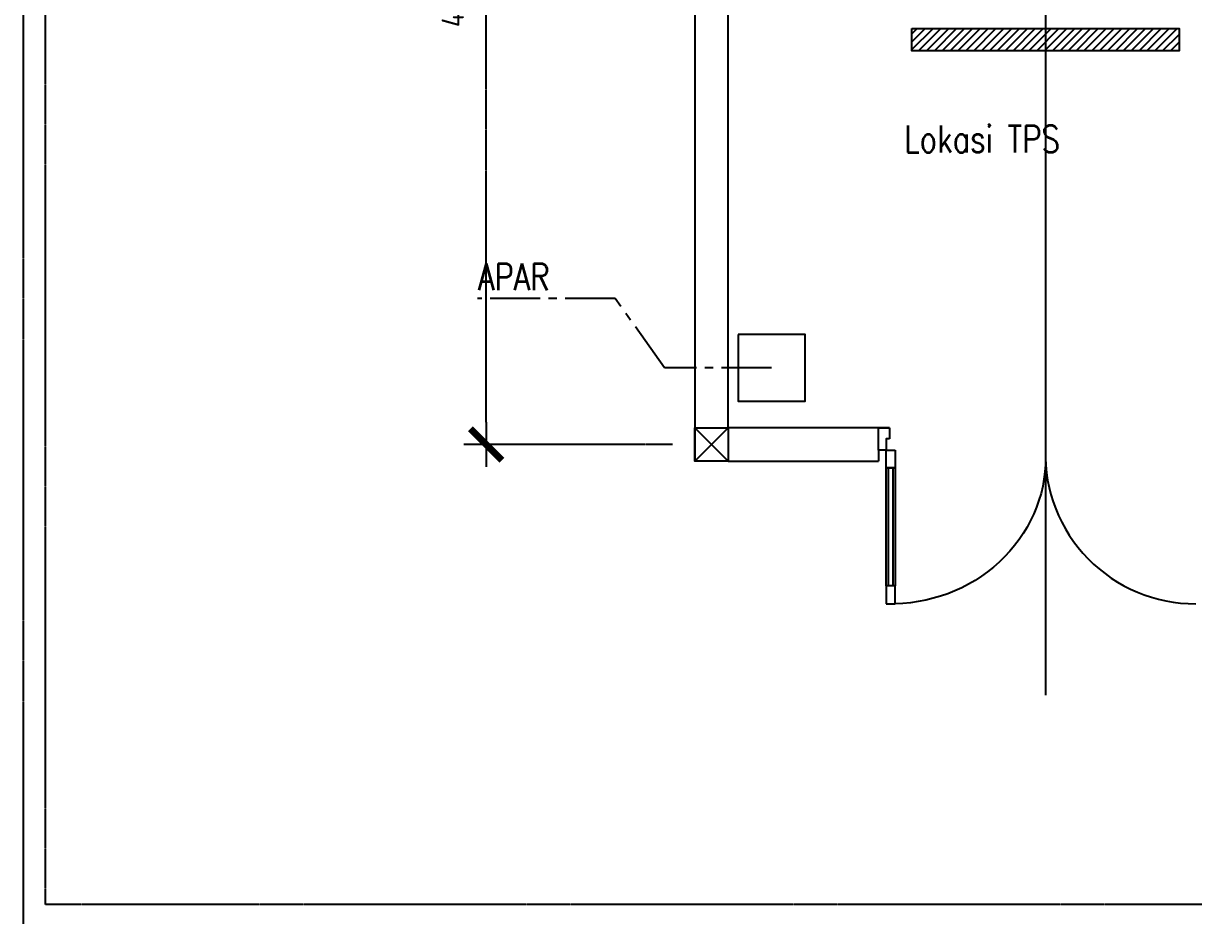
# Model space of a CAD drawing. Header units: millimetres. Extents: x 19989 to 114677, y -6335 to 49043.
# Drawn here: x 81993 to 87249, y 14955 to 18961 of the extents above; entities that cross this region are included whole.
import ezdxf

# ---------------------------------------------------------------- set-up
doc = ezdxf.new("R2010")
doc.units = ezdxf.units.MM
doc.header["$MEASUREMENT"] = 0
doc.linetypes.add('CENTER2', pattern=[1.125, 0.75, -0.125, 0.125, -0.125])
doc.layers.get('Defpoints').update_dxf_attribs({"lineweight": 0})
doc.layers.add('A-Door', color=150, linetype='Continuous')
doc.layers.add('A-Glaz', color=92, linetype='Continuous')
doc.styles.add('dD-RS', font='romans.shx', dxfattribs={"width": 0.8})
doc.styles.add('ISO9', font='iso9.shx')
doc.dimstyles.new('DIM100', dxfattribs={"dimscale": 100, "dimtxt": 1, "dimasz": 1, "dimexe": 1, "dimexo": 1, "dimgap": 1, "dimtad": 1, "dimdec": 0, "dimzin": 0, "dimdsep": 46, "dimtxsty": 'ISO9', "dimblk1": 'TICK', "dimblk2": 'TICK', "dimsah": 1, "dimcen": 0.09, "dimclrd": 15, "dimclre": 15, "dimclrt": 1, "dimadec": 0, "dimazin": 0, "dimtfac": 1, "dimtdec": 0, "dimtofl": 0, "dimtmove": 2, "dimatfit": 3, "dimldrblk": 'TICK', "dimfxl": 1, "dimtolj": 1, "dimtzin": 0, "dimarcsym": 0})

# ---------------------------------------------------------------- blocks, each defined once
blk = doc.blocks.new('TICK')
at = {"color": 2}
blk.add_line((-1, 0), (1, 0), dxfattribs=at)
at = {"color": 2, "const_width": 0.3, "flags": 128}
blk.add_lwpolyline([(-0.707, -0.707), (0.707, 0.707)], dxfattribs=at)
blk = doc.blocks.new('*D21')
at = {"color": 15, "linetype": 'CENTER2', "lineweight": -2, "transparency": 16777216}
for p, q in [((84909.1, 21070), (83972, 21070)), ((84072, 17170), (84072, 20970)), ((84909.1, 17070), (83972, 17070))]:
    blk.add_line(p, q, dxfattribs=at)
at = {"layer": 'Defpoints', "color": 0, "linetype": 'CENTER2', "transparency": 16777216}
for p in [(84072, 21070), (85009.1, 21070), (85009.1, 17070)]:
    blk.add_point(p, dxfattribs=at)
at = {"color": 15, "linetype": 'CENTER2', "lineweight": -2, "transparency": 16777216, "xscale": 100, "yscale": 100, "zscale": 100}
for p, rotation in [((84072, 21070), 90), ((84072, 17070), 270)]:
    blk.add_blockref('TICK', p, dxfattribs=dict(at, rotation=rotation))
at = {"color": 1, "linetype": 'CENTER2', "transparency": 16777216, "insert": (83922, 19070), "char_height": 100, "attachment_point": 5, "rotation": 90, "style": 'ISO9'}
blk.add_mtext('\\A1;4000', dxfattribs=at)

msp = doc.modelspace()

# ---------------------------------------------------------------- hatches: boundary and pattern name
h = msp.add_hatch()
h.set_pattern_fill('ANSI31', color=1, scale=200)
h.set_pattern_definition([(45, (1057.158, -3716.848), (-17.6776695, 17.6776695), [])])
h.paths.add_polyline_path([(87184.1, 18938.1), (85984.1, 18938.1), (85984.1, 18838.1), (87184.1, 18838.1)])

# ---------------------------------------------------------------- linework, layer by layer
msp.add_line((85834.1, 17045), (85834.1, 16995))
at = {"linetype": 'CENTER2'}
for points in [[(81993.4, 23468), (91554.6, 23468), (91554.6, 14904.7), (81993.4, 14904.7)], [(82093.4, 23368), (91454.6, 23368), (91454.6, 15004.7), (82093.4, 15004.7)]]:
    msp.add_lwpolyline(points, close=True, dxfattribs=at)
for points in [[(86584.1, 21145), (86584.1, 15944.4)], [(85009.1, 20995), (85009.1, 17145)], [(85159.1, 17145), (85159.1, 20995), (85009.1, 20995)], [(85984.1, 18938.1), (87184.1, 18938.1), (87184.1, 18838.1), (85984.1, 18838.1), (85984.1, 18938.1)], [(85204.2, 17564.7), (85204.2, 17264.7), (85504.2, 17264.7), (85504.2, 17564.7), (85204.2, 17564.7)], [(85009.1, 17158.3), (85009.1, 16995)], [(85884.1, 17145), (85159.1, 17145)], [(85159.1, 16995), (85009.1, 16995)], [(85159.1, 16995), (85009.1, 16995)], [(85159.1, 16995), (85834.1, 16995)]]:
    msp.add_lwpolyline(points)
at = {"color": 116, "linetype": 'CENTER2', "ltscale": 300, "true_color": 0x136734}
msp.add_lwpolyline([(85354.2, 17414.7), (84873.4, 17414.7), (84652, 17725.1), (84033, 17725.1)], dxfattribs=at)
at = {"color": 5}
for points in [[(85009.1, 17145), (85159.1, 17145), (85159.1, 16995), (85009.1, 16995), (85009.1, 17145)], [(85009.1, 16995), (85159.1, 17145)], [(85009.1, 17145), (85159.1, 16995)]]:
    msp.add_lwpolyline(points, dxfattribs=at)
at = {"layer": 'A-Door'}
for p, q in [((85834.1, 17145), (85884.1, 17145)), ((85834.1, 17045), (85834.1, 17145)), ((85884.1, 17145), (85884.1, 17095)), ((85869.1, 17085), (85869.1, 17045)), ((85869.1, 17045), (85834.1, 17045)), ((85869.1, 17045), (85909.1, 17045)), ((85869.1, 16965), (85869.1, 17045)), ((85909.1, 17045), (85909.1, 16965)), ((85869.1, 16435), (85869.1, 16965)), ((85909.1, 16965), (85869.1, 16965)), ((85869.1, 16965), (85909.1, 16965)), ((85879.1, 16965), (85899.1, 16965)), ((85909.1, 16965), (85909.1, 16435)), ((85909.1, 16435), (85869.1, 16435)), ((85909.1, 16435), (85869.1, 16435)), ((85869.1, 16435), (85869.1, 16355)), ((85899.1, 16435), (85879.1, 16435)), ((85909.1, 16355), (85909.1, 16435)), ((85869.1, 16355), (85909.1, 16355))]:
    msp.add_line(p, q, dxfattribs=at)
msp.add_lwpolyline([(85884.1, 17095), (85869.1, 17095), (85869.1, 17085)], dxfattribs=at)
msp.add_arc((87256.3, 17028), 673, 178.5562, 270.2343, dxfattribs=at)
at = {"layer": 'A-Door', "extrusion": (0, 0, -1)}
msp.add_ellipse((85908, 16993.9), major_axis=(666.9, 121.7), ratio=0.940794, start_param=0.11153, end_param=1.73917, dxfattribs=at)
at = {"layer": 'A-Glaz'}
for p, q in [((85879.1, 16435), (85879.1, 16965)), ((85899.1, 16965), (85899.1, 16435))]:
    msp.add_line(p, q, dxfattribs=at)

# ---------------------------------------------------------------- texts
at = {"color": 3, "style": 'dD-RS', "width": 0.8}
for s, p in [('Lokasi TPS', (85948.9, 18382.1)), ('APAR ', (84035.2, 17762.7))]:
    msp.add_text(s, height=120, dxfattribs=at).set_placement(p)

# ---------------------------------------------------------------- dimensions: what is measured, and where the dimension line sits
at = {"linetype": 'CENTER2'}
dim = msp.add_linear_dim(base=(84072, 21070), p1=(85009.1, 17070), p2=(85009.1, 21070), angle=90, dimstyle='DIM100', dxfattribs=at)
dim.commit()
dim.dimension.update_dxf_attribs({"geometry": '*D21', "text_midpoint": (83922, 19070)})

doc.saveas('drawing.dxf')
